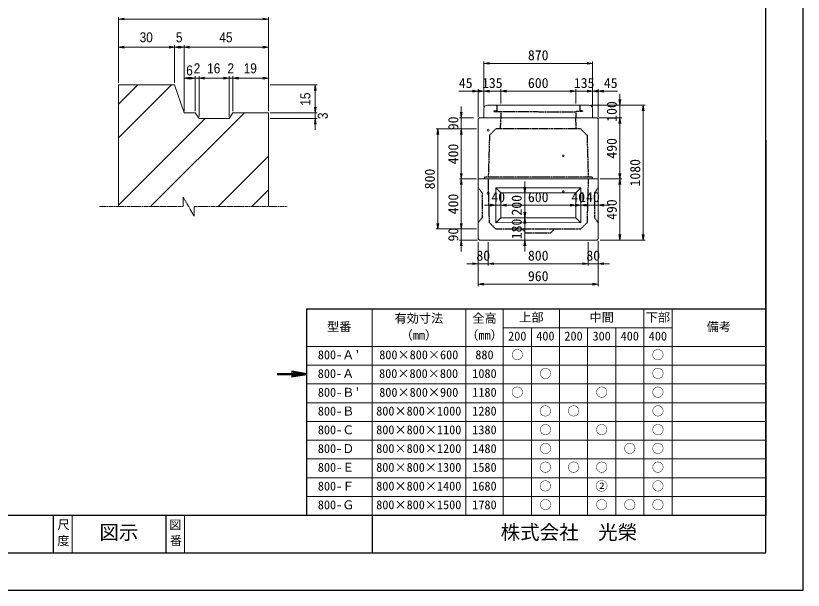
# Model space of a CAD drawing. Units: millimetres, scale not verified. Extents: x -210 to 210, y -148 to 148.
# Drawn here: x 0 to 210, y -148.5 to 4.7 of the extents above; entities that cross this region are included whole.
import ezdxf
from ezdxf.enums import TextEntityAlignment as Align

# ---------------------------------------------------------------- set-up
doc = ezdxf.new("R2010")
doc.units = ezdxf.units.MM
doc.linetypes.add('USER1', pattern=[12.95, 6.35, -3.175, 0.25, -3.175])
doc.linetypes.add('USER2', pattern=[4.7625, 3.175, -1.5875])
doc.layers.add('0-0', color=7, linetype='Continuous')
for name, color, linetype, lineweight in [('0-1_0', 9, 'Continuous', 25), ('0-2_dims', 2, 'Continuous', 13), ('0-3_pen1実線', 4, 'Continuous', 13), ('0-4_pen2実線', 3, 'Continuous', 13), ('0-5_pen3実線', 7, 'Continuous', 18), ('0-6_pen4実線', 6, 'Continuous', 25), ('0-7_pen1一点', 4, 'USER1', 13), ('0-8_pen2破線', 3, 'USER2', 25), ('0-B_draw', 7, 'Continuous', 13)]:
    doc.layers.add(name, color=color, linetype=linetype, lineweight=lineweight)
doc.styles.add('ＭＳ ゴシック', font='')
doc.styles.add('ＭＳ Ｐゴシック', font='')
doc.styles.get('ＭＳ ゴシック').set_extended_font_data('MS Gothic')
doc.styles.get('ＭＳ Ｐゴシック').set_extended_font_data('MS PGothic')

# ---------------------------------------------------------------- blocks, each defined once
blk = doc.blocks.new('部分図 1')
at = {"layer": '0-1_0'}
blk.add_lwpolyline([(0, 0), (12600, 0), (12600, 8910), (0, 8910)], close=True, dxfattribs=at)
at = {"layer": '0-2_dims'}
for p, q in [((7121.08, 4058.69), (7121.08, 4584.24)), ((7121.08, 4569.24), (8321.08, 4569.24)), ((8321.08, 3833.69), (8321.08, 4584.24)), ((7121.08, 4058.69), (7121.08, 4359.24)), ((7571.08, 4058.69), (7571.08, 4359.24)), ((7571.08, 4058.69), (7571.08, 4359.24)), ((7646.08, 3833.69), (7646.08, 4359.24)), ((7646.08, 3833.69), (7646.08, 4359.24)), ((8321.08, 3833.69), (8321.08, 4359.24)), ((7571.08, 4344.24), (7121.08, 4344.24)), ((7571.08, 4344.24), (7646.08, 4344.24)), ((8321.08, 4344.24), (7646.08, 4344.24)), ((7646.08, 3833.69), (7646.08, 4111.47)), ((7736.08, 4096.47), (7646.08, 4096.47)), ((7736.08, 4096.47), (7646.08, 4096.47)), ((7736.08, 3833.69), (7736.08, 4111.47)), ((7736.08, 3833.69), (7736.08, 4111.47)), ((7736.08, 4096.47), (7766.08, 4096.47)), ((7766.08, 3792.44), (7766.08, 4111.47)), ((7766.08, 3788.69), (7766.08, 4111.47)), ((7766.08, 4096.47), (7856.08, 4096.47)), ((7766.08, 4096.47), (8006.08, 4096.47)), ((8006.08, 4096.47), (7916.08, 4096.47)), ((8006.08, 3788.69), (8006.08, 4111.47)), ((8006.08, 3788.69), (8006.08, 4111.47)), ((8006.08, 4096.47), (8036.08, 4096.47)), ((8036.08, 3833.69), (8036.08, 4111.47)), ((8036.08, 3833.69), (8036.08, 4111.47)), ((8036.08, 4096.47), (8126.08, 4096.47)), ((8036.08, 4096.47), (8321.08, 4096.47)), ((8321.08, 3833.69), (8321.08, 4111.47)), ((8336.08, 4043.69), (8711.18, 4043.69)), ((8696.18, 4043.69), (8696.18, 3818.69)), ((8696.18, 3818.69), (8696.18, 3908.69)), ((8336.08, 3818.69), (8711.18, 3818.69)), ((8336.08, 3818.69), (8711.18, 3818.69)), ((8696.18, 3818.69), (8696.18, 3773.69)), ((8336.08, 3773.69), (8711.18, 3773.69)), ((8696.18, 3773.69), (8696.18, 3683.69))]:
    blk.add_line(p, q, dxfattribs=at)
at = {"layer": '0-2_dims', "lineweight": 18}
for p, q in [((10045, 3910), (10045, 4230)), ((10915, 3910), (10915, 4230)), ((10045, 4215), (10915, 4215)), ((10000, 3993), (9845, 3993)), ((10045, 3993), (9955, 3993)), ((10000, 3785), (10000, 4008)), ((10000, 3993), (10045, 3993)), ((10045, 3865), (10045, 4008)), ((10045, 3865), (10045, 4008)), ((10045, 3993), (10135, 3993)), ((10045, 3993), (10180, 3993)), ((10180, 3895), (10180, 4008)), ((10180, 3895), (10180, 4008)), ((10180, 3993), (10270, 3993)), ((10180, 3993), (10780, 3993)), ((10780, 3993), (10690, 3993)), ((10780, 3895), (10780, 4008)), ((10780, 3895), (10780, 4008)), ((10780, 3993), (10915, 3993)), ((10915, 3993), (10825, 3993)), ((10915, 3865), (10915, 4008)), ((10915, 3865), (10915, 4008)), ((10915, 3993), (11005, 3993)), ((10915, 3993), (10960, 3993)), ((10960, 3785), (10960, 4008)), ((10960, 3993), (11115, 3993)), ((11133, 3880), (11133, 3970)), ((9864.56, 3780), (9864.56, 3870)), ((10900, 3880), (11148, 3880)), ((10915, 3880), (11335, 3880)), ((11133, 3880), (11133, 3780)), ((11320, 3880), (11320, 2800)), ((9963, 3780), (9849.56, 3780)), ((9864.56, 3780), (9864.56, 3690)), ((10965, 3780), (11148, 3780)), ((10965, 3780), (11148, 3780)), ((11133, 3780), (11133, 3690)), ((11133, 3780), (11133, 3290)), ((9970, 3690), (9662, 3690)), ((9677, 3690), (9677, 2890)), ((9985, 3690), (9849.56, 3690)), ((9985, 3690), (9849.56, 3690)), ((9864.56, 3690), (9864.56, 3600)), ((9864.56, 3690), (9864.56, 3290)), ((9985, 3290), (9849.56, 3290)), ((9985, 3290), (9849.56, 3290)), ((9864.56, 3290), (9864.56, 2890)), ((10975, 3290), (11148, 3290)), ((10975, 3290), (11148, 3290)), ((11133, 3290), (11133, 2800)), ((10372, 3180), (10372, 3270)), ((10345, 3180), (10387, 3180)), ((10372, 3180), (10372, 2980)), ((10140, 3080), (10050, 3080)), ((10140, 3080), (10140, 3065)), ((10140, 3080), (10180, 3080)), ((10180, 3080), (10180, 3065)), ((10180, 3080), (10270, 3080)), ((10180, 3080), (10180, 3065)), ((10180, 3080), (10780, 3080)), ((10372, 2980), (10372, 3070)), ((10780, 3080), (10690, 3080)), ((10820, 3080), (10730, 3080)), ((10780, 3080), (10780, 3065)), ((10780, 3080), (10780, 3065)), ((10780, 3080), (10820, 3080)), ((10820, 3080), (10820, 3065)), ((10820, 3080), (10910, 3080)), ((10820, 3080), (10820, 3065)), ((10820, 3080), (10960, 3080)), ((10960, 3080), (11050, 3080)), ((10960, 3075), (10960, 3065)), ((9864.56, 2890), (9864.56, 2980)), ((10372, 2980), (10372, 2890)), ((10372, 2980), (10372, 2800)), ((10374, 2980), (10387, 2980)), ((10374, 2980), (10387, 2980)), ((9970, 2890), (9662, 2890)), ((9985, 2890), (9849.56, 2890)), ((9985, 2890), (9849.56, 2890)), ((9864.56, 2890), (9864.56, 2800)), ((9995, 2800), (9849.56, 2800)), ((9864.56, 2800), (9864.56, 2710)), ((10000, 2785), (10000, 2597)), ((10080.41, 2785), (10080.41, 2597)), ((10080.41, 2785), (10080.41, 2597)), ((10365, 2800), (10357, 2800)), ((10372, 2800), (10372, 2710)), ((10880, 2785), (10880, 2597)), ((10880, 2785), (10880, 2597)), ((10960, 2795), (10960, 2597)), ((10975, 2800), (11148, 2800)), ((10990, 2800), (11335, 2800)), ((10000, 2770), (10000, 2433)), ((10960, 2730.5), (10960, 2433)), ((10000, 2612), (9910, 2612)), ((10000, 2612), (10080.41, 2612)), ((10080.41, 2612), (10170.41, 2612)), ((10080.41, 2612), (10880, 2612)), ((10880, 2612), (10790, 2612)), ((10880, 2612), (10960, 2612)), ((10960, 2612), (11050, 2612)), ((10000, 2448), (10960, 2448))]:
    blk.add_line(p, q, dxfattribs=at)
at = {"layer": '0-2_dims', "lineweight": 50}
blk.add_line((8625, 1729), (8390, 1729), dxfattribs=at)
at = {"layer": '0-2_dims'}
for points in [[(7166.08, 4576.74), (7121.08, 4569.24), (7166.08, 4561.74)], [(8276.08, 4561.74), (8321.08, 4569.24), (8276.08, 4576.74)], [(7166.08, 4351.74), (7121.08, 4344.24), (7166.08, 4336.74)], [(7526.08, 4336.74), (7571.08, 4344.24), (7526.08, 4351.74)], [(7616.08, 4351.74), (7571.08, 4344.24), (7616.08, 4336.74)], [(7601.08, 4336.74), (7646.08, 4344.24), (7601.08, 4351.74)], [(7691.08, 4351.74), (7646.08, 4344.24), (7691.08, 4336.74)], [(8276.08, 4336.74), (8321.08, 4344.24), (8276.08, 4351.74)], [(7691.08, 4103.97), (7646.08, 4096.47), (7691.08, 4088.97)], [(7691.08, 4088.97), (7736.08, 4096.47), (7691.08, 4103.97)], [(7811.08, 4103.97), (7766.08, 4096.47), (7811.08, 4088.97)], [(7811.08, 4103.97), (7766.08, 4096.47), (7811.08, 4088.97)], [(7961.08, 4088.97), (8006.08, 4096.47), (7961.08, 4103.97)], [(7961.08, 4088.97), (8006.08, 4096.47), (7961.08, 4103.97)], [(8081.08, 4103.97), (8036.08, 4096.47), (8081.08, 4088.97)], [(8081.08, 4103.97), (8036.08, 4096.47), (8081.08, 4088.97)], [(8276.08, 4088.97), (8321.08, 4096.47), (8276.08, 4103.97)], [(8703.68, 3998.69), (8696.18, 4043.69), (8688.68, 3998.69)], [(8688.68, 3863.69), (8696.18, 3818.69), (8703.68, 3863.69)], [(8688.68, 3863.69), (8696.18, 3818.69), (8703.68, 3863.69)], [(8703.68, 3728.69), (8696.18, 3773.69), (8688.68, 3728.69)]]:
    blk.add_lwpolyline(points, dxfattribs=at)
at = {"layer": '0-2_dims', "lineweight": 18}
for points in [[(10090, 4222.5), (10045, 4215), (10090, 4207.5)], [(10870, 4207.5), (10915, 4215), (10870, 4222.5)], [(9955, 3985.5), (10000, 3993), (9955, 4000.5)], [(10000, 3985.5), (10045, 3993), (10000, 4000.5)], [(10090, 4000.5), (10045, 3993), (10090, 3985.5)], [(10225, 4000.5), (10180, 3993), (10225, 3985.5)], [(10225, 4000.5), (10180, 3993), (10225, 3985.5)], [(10735, 3985.5), (10780, 3993), (10735, 4000.5)], [(10735, 3985.5), (10780, 3993), (10735, 4000.5)], [(10870, 3985.5), (10915, 3993), (10870, 4000.5)], [(10960, 4000.5), (10915, 3993), (10960, 3985.5)], [(11005, 4000.5), (10960, 3993), (11005, 3985.5)], [(11125.5, 3925), (11133, 3880), (11140.5, 3925)], [(11327.5, 3835), (11320, 3880), (11312.5, 3835)], [(9857.06, 3825), (9864.56, 3780), (9872.06, 3825)], [(11140.5, 3735), (11133, 3780), (11125.5, 3735)], [(11140.5, 3735), (11133, 3780), (11125.5, 3735)], [(9684.5, 3645), (9677, 3690), (9669.5, 3645)], [(9872.06, 3645), (9864.56, 3690), (9857.06, 3645)], [(9872.06, 3645), (9864.56, 3690), (9857.06, 3645)], [(9857.06, 3335), (9864.56, 3290), (9872.06, 3335)], [(9872.06, 3245), (9864.56, 3290), (9857.06, 3245)], [(11125.5, 3335), (11133, 3290), (11140.5, 3335)], [(11140.5, 3245), (11133, 3290), (11125.5, 3245)], [(10364.5, 3225), (10372, 3180), (10379.5, 3225)], [(10095, 3072.5), (10140, 3080), (10095, 3087.5)], [(10225, 3087.5), (10180, 3080), (10225, 3072.5)], [(10225, 3087.5), (10180, 3080), (10225, 3072.5)], [(10735, 3072.5), (10780, 3080), (10735, 3087.5)], [(10735, 3072.5), (10780, 3080), (10735, 3087.5)], [(10775, 3072.5), (10820, 3080), (10775, 3087.5)], [(10865, 3087.5), (10820, 3080), (10865, 3072.5)], [(11005, 3087.5), (10960, 3080), (11005, 3072.5)], [(10364.5, 3025), (10372, 2980), (10379.5, 3025)], [(10379.5, 2935), (10372, 2980), (10364.5, 2935)], [(9669.5, 2935), (9677, 2890), (9684.5, 2935)], [(9857.06, 2935), (9864.56, 2890), (9872.06, 2935)], [(9857.06, 2935), (9864.56, 2890), (9872.06, 2935)], [(11125.5, 2845), (11133, 2800), (11140.5, 2845)], [(11312.5, 2845), (11320, 2800), (11327.5, 2845)], [(9872.06, 2755), (9864.56, 2800), (9857.06, 2755)], [(10379.5, 2755), (10372, 2800), (10364.5, 2755)], [(9955, 2604.5), (10000, 2612), (9955, 2619.5)], [(10125.41, 2619.5), (10080.41, 2612), (10125.41, 2604.5)], [(10125.41, 2619.5), (10080.41, 2612), (10125.41, 2604.5)], [(10835, 2604.5), (10880, 2612), (10835, 2619.5)], [(10835, 2604.5), (10880, 2612), (10835, 2619.5)], [(11005, 2619.5), (10960, 2612), (11005, 2604.5)], [(10045, 2455.5), (10000, 2448), (10045, 2440.5)], [(10915, 2440.5), (10960, 2448), (10915, 2455.5)]]:
    blk.add_lwpolyline(points, dxfattribs=at)
at = {"layer": '0-2_dims', "lineweight": 50}
blk.add_lwpolyline([(8505, 1709), (8625, 1729), (8505, 1749)], dxfattribs=at)
at = {"layer": '0-3_pen1実線'}
for p, q in [((7121.08, 3888.19), (7276.59, 4043.69)), ((7121.08, 3618.78), (7545.99, 4043.69)), ((7379.22, 3068.69), (8129.22, 3818.69)), ((10780, 3827.02), (10782.98, 3830)), ((7121.08, 3079.97), (7814.81, 3773.69)), ((7918.03, 3068.69), (8321.08, 3471.75)), ((8187.44, 3068.69), (8321.08, 3202.34))]:
    blk.add_line(p, q, dxfattribs=at)
at = {"layer": '0-4_pen2実線'}
blk.add_line((10836, 3836), (10836, 3830), dxfattribs=at)
for centre, radius in [((10080, 3680), 8), ((10680, 3475), 6), ((10080, 3175), 8), ((10680, 3190), 6)]:
    blk.add_circle(centre, radius, dxfattribs=at)
at = {"layer": '0-5_pen3実線'}
for p, q in [((7121.08, 3068.69), (7121.08, 4043.69)), ((7571.08, 4043.69), (7121.08, 4043.69)), ((7571.08, 4043.69), (7646.08, 3818.69)), ((10045, 3850), (10045, 3780)), ((10075, 3880), (10885, 3880)), ((10915, 3850), (10915, 3780)), ((8036.08, 3818.69), (8006.08, 3773.69)), ((8036.08, 3818.69), (8321.08, 3818.69)), ((8321.08, 3068.69), (8321.08, 3818.69)), ((10950, 3780), (10010, 3780)), ((10960, 3770), (10950, 3780)), ((10960, 3290), (10960, 3770)), ((10000, 3290), (10000, 2810)), ((10960, 3290), (10000, 3290)), ((10960, 2810), (10960, 3290)), ((10480, 3220), (10820, 3220)), ((10820, 3220), (10780, 3180)), ((10820, 3220), (10820, 2940)), ((10480, 3180), (10780, 3180)), ((10780, 3180), (10780, 2980)), ((10480, 2980), (10780, 2980)), ((10780, 2980), (10820, 2940)), ((10140, 2940), (10818.53, 2941.47)), ((10000, 2810), (10010, 2800)), ((10010, 2800), (10950, 2800)), ((10960, 2810), (10950, 2800)), ((9150, 2250), (9150, 600)), ((9900, 2250), (9900, 600)), ((10200, 2250), (10200, 600)), ((10650, 2250), (10650, 600)), ((11325, 2250), (11325, 600)), ((11550, 2250), (11550, 600)), ((10200, 2100), (11550, 2100)), ((10425, 2100), (10425, 600)), ((10875, 2100), (10875, 600)), ((11100, 2100), (11100, 600)), ((8625, 1950), (12300, 1950)), ((8625, 1800), (12300, 1800)), ((8625, 1650), (12300, 1650)), ((8625, 1500), (12300, 1500)), ((8625, 1350), (12300, 1350)), ((8625, 1200), (12300, 1200)), ((8625, 1050), (12300, 1050)), ((8625, 900), (12300, 900)), ((8625, 750), (12300, 750)), ((6750, 600), (6750, 300)), ((7650, 600), (7650, 300))]:
    blk.add_line(p, q, dxfattribs=at)
blk.add_lwpolyline([(7646.08, 3818.69), (7736.08, 3818.69), (7766.08, 3773.69), (8006.08, 3773.69)], dxfattribs=at)
for centre, start, end in [((10075, 3850), 90, 180), ((10885, 3850), 0, 90)]:
    blk.add_arc(centre, 30, start, end, dxfattribs=at)
at = {"layer": '0-6_pen4実線'}
for p, q in [((12300, 3600), (12300, 2100)), ((8625, 2250), (12300, 2250)), ((8625, 2250), (8625, 600)), ((12300, 2100), (12300, 600)), ((300, 600), (12300, 600)), ((6600, 600), (6600, 300)), ((7500, 600), (7500, 300)), ((9150, 600), (9150, 300))]:
    blk.add_line(p, q, dxfattribs=at)
blk.add_lwpolyline([(300, 300), (12300, 300), (12300, 8610), (300, 8610)], close=True, dxfattribs=at)
at = {"layer": '0-7_pen1一点'}
for p, q in [((7683.58, 3068.69), (7640.28, 3143.69)), ((7640.28, 3068.69), (7640.28, 3143.69)), ((6971.08, 3068.69), (7640.28, 3068.69)), ((7683.58, 3068.69), (7726.88, 2993.69)), ((7726.88, 3068.69), (8471.08, 3068.69)), ((7726.88, 3068.69), (7726.88, 2993.69))]:
    blk.add_line(p, q, dxfattribs=at)
at = {"layer": '0-8_pen2破線'}
for p, q in [((10148, 3880), (10148, 3830)), ((10812, 3880), (10812, 3836)), ((10124, 3836), (10148, 3836)), ((10124, 3836), (10124, 3830)), ((10124, 3830), (10780, 3827.02)), ((10180, 3780), (10175, 3690)), ((10180, 3830), (10180, 3780)), ((10780, 3830), (10780, 3780)), ((10836, 3830), (10780, 3830)), ((10785, 3690), (10780, 3780)), ((10836, 3836), (10812, 3836)), ((10090, 3640), (10140, 3690)), ((10480, 3690), (10140, 3690)), ((10820, 3690), (10480, 3690)), ((10820, 3690), (10870, 3640)), ((10090, 3640), (10080, 3305)), ((10870, 3640), (10880, 3305)), ((10050, 3305), (10045, 3290)), ((10480, 3305), (10050, 3305)), ((10090, 2940), (10080.41, 3290)), ((10910, 3305), (10480, 3305)), ((10910, 3305), (10915, 3290)), ((10000, 3220), (10030, 3180)), ((10960, 3220), (10930, 3180)), ((10930, 3180), (10930, 2980)), ((10930, 2980), (10960, 2940)), ((10140, 2890), (10090, 2940)), ((10140, 2890), (10820, 2890)), ((10380, 2860), (10350, 2890)), ((10380, 2860), (10580, 2860)), ((10580, 2860), (10610, 2890))]:
    blk.add_line(p, q, dxfattribs=at)
for points in [[(10880, 3290), (10870, 2940), (10820, 2890)], [(10030, 3180), (10030, 2980), (10000, 2940)]]:
    blk.add_lwpolyline(points, dxfattribs=at)
at = {"layer": '0-B_draw'}
for p, q in [((10000, 3770), (10010, 3780)), ((10000, 3770), (10000, 3290)), ((10140, 3220), (10480, 3220)), ((10140, 3220), (10140, 2940)), ((10140, 3220), (10180, 3180)), ((10180, 3180), (10480, 3180)), ((10180, 3180), (10180, 2980)), ((10180, 2980), (10140, 2940)), ((10180, 2980), (10480, 2980))]:
    blk.add_line(p, q, dxfattribs=at)
at = {"layer": '0-2_dims', "color": 7, "style": 'ＭＳ Ｐゴシック', "width": 0.9}
for s, p in [('30', (7291.54, 4359.24)), ('5', (7581.31, 4359.24)), ('45', (7929.04, 4359.24)), ('6', (7663.81, 4094.42)), ('2', (7723.81, 4111.47)), ('16', (7831.54, 4111.47)), ('2', (7993.81, 4111.47)), ('19', (8124.04, 4111.47))]:
    blk.add_text(s, height=79.98, dxfattribs=at).set_placement(p, align=Align.BOTTOM_LEFT)
at = {"layer": '0-2_dims', "color": 7, "style": 'ＭＳ ゴシック'}
for s, p in [('870', (10397.5, 4215.5)), ('45', (9845, 3993.5)), ('135', (10030, 3993.5)), ('600', (10397.5, 3993.5)), ('135', (10765, 3993.5)), ('45', (11005, 3993.5)), ('40', (10105, 3080.5)), ('600', (10397.5, 3080.5)), ('40', (10745, 3080.5)), ('140', (10807.5, 3080.5)), ('80', (9985.21, 2612.5)), ('800', (10397.71, 2612.5)), ('80', (10865, 2612.5)), ('960', (10397.5, 2448.5))]:
    blk.add_text(s, height=80.65, dxfattribs=at).set_placement(p, align=Align.BOTTOM_LEFT)
at = {"layer": '0-2_dims', "color": 7, "style": 'ＭＳ Ｐゴシック', "width": 0.9}
for s, p in [('15', (8681.18, 3876.65)), ('3', (8820.27, 3768.92))]:
    blk.add_text(s, height=79.98, rotation=90, dxfattribs=at).set_placement(p, align=Align.BOTTOM_LEFT)
at = {"layer": '0-2_dims', "color": 7, "style": 'ＭＳ ゴシック'}
for s, p in [('100', (11132.5, 3747.5)), ('90', (9864.06, 3680)), ('490', (11132.5, 3452.5)), ('400', (9864.06, 3407.5)), ('1080', (11319.5, 3230)), ('800', (9676.5, 3207.5)), ('400', (9864.06, 3007.5)), ('200', (10371.5, 2997.5)), ('490', (11132.5, 2962.5)), ('180', (10371.5, 2807.5)), ('90', (9864.06, 2790))]:
    blk.add_text(s, height=80.65, rotation=90, dxfattribs=at).set_placement(p, align=Align.BOTTOM_LEFT)
at = {"layer": '0-5_pen3実線', "style": 'ＭＳ ゴシック'}
for s, height, p in [('有効寸法', 71.47, (9330.03, 2118.76)), ('全高', 71.47, (9952.52, 2118.76)), ('上部', 71.51, (10327.46, 2126.23)), ('中間', 71.46, (10890.02, 2126.26)), ('下部', 71.52, (11339.95, 2126.23)), ('型番', 71.47, (8790.02, 2051.26)), ('備考', 71.45, (11827.54, 2051.27)), ('（mm）', 71.49, (9378.73, 1983.74)), ('（mm）', 71.49, (9903.73, 1983.74)), ('200', 71.47, (10239.39, 1976.26)), ('400', 71.46, (10464.4, 1976.27)), ('200', 71.47, (10689.39, 1976.26)), ('300', 71.47, (10914.39, 1976.26)), ('400', 71.46, (11139.4, 1976.27)), ('400', 71.46, (11364.4, 1976.27)), ("800-Ａ'", 71.47, (8716.9, 1826.26)), ('800×800×600', 71.48, (9208.14, 1826.25)), ('880', 71.47, (9976.89, 1826.26)), ('○', 71.37, (10263.83, 1826.33)), ('○', 71.37, (11388.83, 1826.33)), ('800-Ａ ', 71.46, (8716.21, 1676.26)), ('800×800×800', 71.48, (9206.83, 1676.25)), ('1080', 71.47, (9952.51, 1676.26)), ('○', 71.37, (10488.83, 1676.33)), ('○', 71.37, (11388.83, 1676.33)), ("800-Ｂ'", 71.47, (8716.9, 1526.26)), ('800×800×900', 71.48, (9208.14, 1526.25)), ('1180', 71.47, (9952.51, 1526.26)), ('○', 71.37, (10263.83, 1526.33)), ('○', 71.37, (10938.83, 1526.33)), ('○', 71.37, (11388.83, 1526.33)), ('800-Ｂ ', 71.46, (8716.92, 1376.26)), ('800×800×1000', 71.48, (9183.76, 1376.25)), ('1280', 71.47, (9952.51, 1376.26)), ('○', 71.37, (10488.83, 1376.33)), ('○', 71.37, (10713.83, 1376.33)), ('○', 71.37, (11388.83, 1376.33)), ('○', 71.37, (10488.83, 1226.33)), ('○', 71.37, (10938.83, 1226.33)), ('○', 71.37, (11388.83, 1226.33)), ('800-Ｃ ', 71.46, (8716.92, 1226.26)), ('800×800×1100', 71.48, (9183.76, 1226.25)), ('1380', 71.47, (9952.51, 1226.26)), ('800-Ｄ ', 71.47, (8716.91, 1076.26)), ('800×800×1200', 71.48, (9183.76, 1076.25)), ('1480', 71.47, (9952.51, 1076.26)), ('○', 71.37, (10488.83, 1076.33)), ('○', 71.37, (11163.83, 1076.33)), ('○', 71.37, (11388.83, 1076.33)), ('800-Ｅ ', 71.47, (8716.9, 926.26)), ('800×800×1300', 71.48, (9183.76, 926.25)), ('1580', 71.47, (9952.51, 926.26)), ('○', 71.37, (10488.83, 926.33)), ('○', 71.37, (10713.83, 926.33)), ('○', 71.37, (10938.83, 926.33)), ('○', 71.37, (11388.83, 926.33)), ('800-Ｆ ', 71.45, (8716.94, 776.27)), ('800×800×1400', 71.48, (9183.76, 776.25)), ('1680', 71.47, (9952.51, 776.26)), ('○', 71.37, (10488.83, 776.33)), ('②', 71.47, (10938.76, 776.26)), ('○', 71.37, (11388.83, 776.33)), ('800-Ｇ ', 71.47, (8716.9, 626.26)), ('800×800×1500', 71.48, (9183.76, 626.25)), ('1780', 71.47, (9952.51, 626.26)), ('○', 71.37, (10488.83, 626.33)), ('○', 71.37, (10938.83, 626.33)), ('○', 71.37, (11163.83, 626.33)), ('○', 71.37, (11388.83, 626.33)), ('尺', 71.42, (6633.3, 467.75)), ('図示', 114.3, (6969.04, 372.02)), ('図', 71.42, (7527.6, 467)), ('株式会社\u3000光榮', 114.4, (10179.07, 372.01)), ('度', 71.44, (6632.55, 339)), ('番', 71.42, (7533.3, 339.75))]:
    blk.add_text(s, height=height, dxfattribs=at).set_placement(p, align=Align.BOTTOM_LEFT)

msp = doc.modelspace()

# ---------------------------------------------------------------- block references
at = {"layer": '0-0', "xscale": 0.0333333, "yscale": 0.0333333}
msp.add_blockref('部分図 1', (-210, -148.5), dxfattribs=at)

doc.saveas('drawing.dxf')
